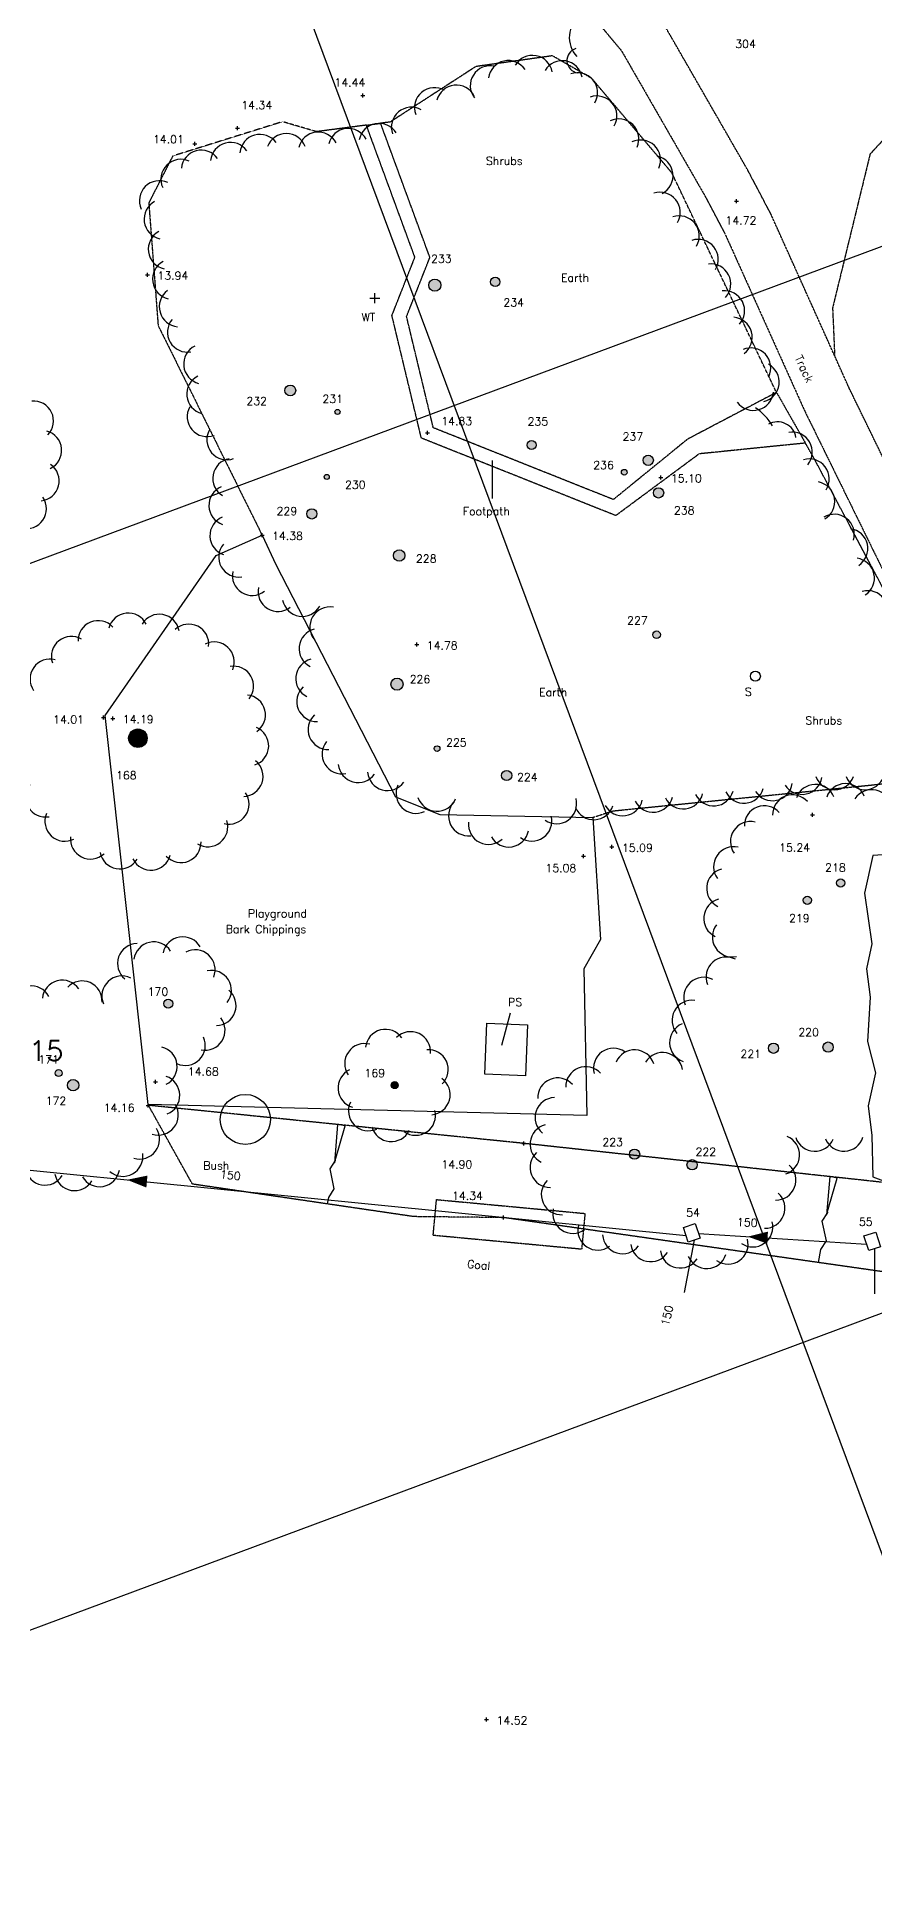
# Model space of a CAD drawing. Extents: x -4000 to 590500, y -6503 to 470250.
# Drawn here: x 384274 to 426151, y 96911 to 189400 of the extents above; entities that cross this region are included whole.
import ezdxf

# ---------------------------------------------------------------- set-up
doc = ezdxf.new("R2010")
doc.units = 0
doc.header["$LTSCALE"] = 0.0508
doc.linetypes.add('DASHED', pattern=[19.05, 12.7, -6.35])
for name, color, linetype in [('CONTROL', 1, 'CONTINUOUS'), ('DETAIL', 5, 'CONTINUOUS'), ('GRID', 253, 'CONTINUOUS'), ('LEVEL', 1, 'CONTINUOUS'), ('MH_NUMBER', 7, 'CONTINUOUS'), ('SERVICE', 1, 'CONTINUOUS'), ('STORM', 5, 'CONTINUOUS'), ('TEXT', 7, 'CONTINUOUS'), ('TEXT_SERVICE', 1, 'CONTINUOUS'), ('TREE_NUMBER', 7, 'CONTINUOUS'), ('VEGETATION', 3, 'CONTINUOUS')]:
    doc.layers.add(name, color=color, linetype=linetype)
doc.styles.add('ROMANS', font='Romans.shx')

msp = doc.modelspace()

# ---------------------------------------------------------------- hatches: boundary and pattern name
at = {"layer": 'VEGETATION', "linetype": 'Continuous'}
h = msp.add_hatch(color=256, dxfattribs=at)
edge = h.paths.add_edge_path()
edge.add_arc((396931, 171727), 271, 0, 360)
edge = h.paths.add_edge_path()
edge.add_arc((404155, 176992), 302, 0, 360)
edge = h.paths.add_edge_path()
edge.add_arc((407172, 177157), 239, 0, 360)
h = msp.add_hatch(color=256, dxfattribs=at)
edge = h.paths.add_edge_path()
edge.add_arc((399290, 170653), 127, 0, 360)
edge = h.paths.add_edge_path()
edge.add_arc((398754, 167407), 127, 0, 360)
edge = h.paths.add_edge_path()
edge.add_arc((398011, 165556), 255, 0, 360)
edge = h.paths.add_edge_path()
edge.add_arc((402377, 163475), 286, 0, 360)
edge = h.paths.add_edge_path()
edge.add_arc((408990, 169000), 223, 0, 360)
h = msp.add_hatch(color=256, dxfattribs=at)
edge = h.paths.add_edge_path()
edge.add_arc((415336, 166607), 255, 0, 360)
edge = h.paths.add_edge_path()
edge.add_arc((415238, 159517), 191, 0, 360)
edge = h.paths.add_edge_path()
edge.add_arc((414821, 168237), 255, 0, 360)
edge = h.paths.add_edge_path()
edge.add_arc((413620, 167639), 143, 0, 360)
h = msp.add_hatch(color=256, dxfattribs=at)
edge = h.paths.add_edge_path()
edge.add_arc((402265, 157047), 302, 0, 360)
edge = h.paths.add_edge_path()
edge.add_arc((404265, 153822), 143, 0, 360)
edge = h.paths.add_edge_path()
edge.add_arc((407744, 152477), 255, 0, 360)
h = msp.add_hatch(color=256, dxfattribs=at)
edge = h.paths.add_edge_path()
edge.add_arc((389315, 154344), 462, 0, 360)
h = msp.add_hatch(color=256, dxfattribs=at)
edge = h.paths.add_edge_path()
edge.add_arc((422772, 146241), 207, 0, 360)
edge = h.paths.add_edge_path()
edge.add_arc((424433, 147105), 207, 0, 360)
edge = h.paths.add_edge_path()
edge.add_arc((423807, 138902), 255, 0, 360)
edge = h.paths.add_edge_path()
edge.add_arc((421076, 138844), 255, 0, 360)
edge = h.paths.add_edge_path()
edge.add_arc((414138, 133548), 255, 0, 360)
edge = h.paths.add_edge_path()
edge.add_arc((417011, 133019), 255, 0, 360)
h = msp.add_hatch(color=256, dxfattribs=at)
edge = h.paths.add_edge_path()
edge.add_arc((374745, 136940), 63.7, 0, 360)
edge = h.paths.add_edge_path()
edge.add_arc((385354, 137601), 175, 0, 360)
edge = h.paths.add_edge_path()
edge.add_arc((386076, 136994), 286, 0, 360)
edge = h.paths.add_edge_path()
edge.add_arc((390832, 141074), 223, 0, 360)
h = msp.add_hatch(color=256, dxfattribs=at)
edge = h.paths.add_edge_path()
edge.add_arc((402152, 137000), 175, 0, 360)

# ---------------------------------------------------------------- linework, layer by layer
at = {"layer": 'DETAIL', "linetype": 'DASHED'}
for p, q in [((400734, 184993), (401446, 185087)), ((421228, 171631), (422674, 169097))]:
    msp.add_line(p, q, dxfattribs=at)
at = {"layer": 'DETAIL', "linetype": 'DASHED', "flags": 128}
for points in [[(452037, 326721), (453616, 321855), (453613, 309140), (451848, 286355), (452138, 278671), (452752, 267221), (454657, 254510), (455442, 241239), (455011, 231296), (452303, 211586), (450958, 197059), (450737, 190624), (450539, 167911), (448779, 159996), (447819, 158167), (445109, 154683), (441728, 152389), (437200, 152631), (434768, 154615), (430370, 160534), (424881, 171805), (420941, 180567), (419806, 182723), (415641, 189971), (411828, 194422), (404091, 199537), (393218, 202806), (386211, 210140), (384335, 227877)], [(381849, 227614), (383814, 209029), (391866, 200602), (403371, 197143), (410424, 192354), (413474, 188725), (417639, 181478), (418661, 179542), (422633, 170711), (428363, 159043), (432761, 153124), (435349, 147832), (439673, 143943), (440259, 134138), (441927, 129631), (443286, 124044), (441148, 103523)], [(421228, 171631), (415999, 182612), (411992, 187332), (410034, 188458), (406202, 187921), (401923, 185149), (401446, 185087)], [(449719, 178975), (444693, 182051), (438287, 183640), (432715, 186573), (428342, 186175), (425904, 183545), (424031, 175859), (424134, 173467)], [(400734, 184993), (398237, 184666), (396546, 185163), (391053, 183446), (389859, 181108), (390327, 174970), (395518, 164500)], [(412044, 150384), (413047, 150709), (426012, 152007), (430457, 152532), (428970, 157298), (423109, 168333), (422674, 169097), (417363, 168558), (413198, 165471), (403483, 169345), (402012, 175476), (403160, 178387), (400734, 184993)], [(421228, 171631), (416775, 169287), (413075, 166274), (404079, 169861), (402744, 175425), (403909, 178379), (401446, 185087)], [(428902, 33888), (431064, 44413), (430947, 60002), (431966, 80403), (432386, 103003), (433000, 126745), (407594, 130377), (403098, 130425), (392044, 132050), (389827, 136023)], [(438215, 124285), (435047, 129111), (430306, 131728), (408598, 134086), (389846, 135989)]]:
    msp.add_lwpolyline(points, dxfattribs=at)
at = {"layer": 'DETAIL', "linetype": 'Continuous', "flags": 128}
for points in [[(387683, 155477), (393234, 163479), (395518, 164500), (396204, 163035), (402195, 151408), (404410, 150522), (412044, 150384), (412439, 144282), (411599, 142812), (411757, 135483), (389827, 136023)], [(408691, 137472), (406652, 137551), (406750, 140089), (408788, 140011)]]:
    msp.add_lwpolyline(points, close=True, dxfattribs=at)
at = {"layer": 'DETAIL', "flags": 128}
for points in [[(399135, 133118), (399667, 134962), (399292, 135031)], [(423734, 130512), (424267, 132356), (423891, 132425)]]:
    msp.add_lwpolyline(points, close=True, dxfattribs=at)
for points in [[(399178, 133266), (399172, 133235), (398900, 132808), (399106, 131815), (398833, 131387), (398774, 131061)], [(423777, 130660), (423771, 130629), (423499, 130202), (423705, 129209), (423433, 128781), (423313, 128130)]]:
    msp.add_lwpolyline(points, dxfattribs=at)
at = {"layer": 'DETAIL', "linetype": 'DASHED', "flags": 128}
msp.add_lwpolyline([(411490, 128793), (404072, 129486), (404239, 131278), (411657, 130585)], close=True, dxfattribs=at)
at = {"layer": 'DETAIL', "linetype": 'Continuous'}
msp.add_circle((420173, 157444), 250, dxfattribs=at)
at = {"layer": 'GRID', "linetype": 'Continuous', "flags": 128}
for points in [[(468788, 0), (295644, 465000)], [(0, 20153), (535000, 219362)], [(89165, 0), (535000, 166009)]]:
    msp.add_lwpolyline(points, dxfattribs=at)
at = {"layer": 'LEVEL', "flags": 128}
for points in [[(400463, 186476), (400663, 186476)], [(400563, 186376), (400563, 186576)], [(392064, 184063), (392264, 184063)], [(392164, 183963), (392164, 184163)], [(394198, 184844), (394398, 184844)], [(394298, 184744), (394298, 184944)], [(419234, 181089), (419234, 181289)], [(419134, 181189), (419334, 181189)], [(389789, 177412), (389789, 177612)], [(389689, 177512), (389889, 177512)], [(403681, 169603), (403881, 169603)], [(403781, 169503), (403781, 169703)], [(415449, 167278), (415449, 167478)], [(415349, 167378), (415549, 167378)], [(395418, 164500), (395618, 164500)], [(395518, 164400), (395518, 164600)], [(403249, 158926), (403249, 159126)], [(403149, 159026), (403349, 159026)], [(387595, 155271), (387595, 155471)], [(388060, 155233), (388060, 155433)], [(387495, 155371), (387695, 155371)], [(387960, 155333), (388160, 155333)], [(422935, 150512), (423135, 150512)], [(423035, 150412), (423035, 150612)], [(413004, 148806), (413004, 149006)], [(411477, 148443), (411677, 148443)], [(411577, 148343), (411577, 148543)], [(412904, 148906), (413104, 148906)], [(390101, 137165), (390301, 137165)], [(390201, 137065), (390201, 137265)], [(389723, 135989), (389923, 135989)], [(389823, 135889), (389823, 136089)], [(408598, 133986), (408598, 134186)], [(408498, 134086), (408698, 134086)], [(407594, 130277), (407594, 130477)], [(407494, 130377), (407694, 130377)], [(406637, 105284), (406837, 105284)], [(406737, 105184), (406737, 105384)]]:
    msp.add_lwpolyline(points, dxfattribs=at)
at = {"layer": 'SERVICE'}
for p, q in [((400899, 176337), (401399, 176337)), ((401149, 176087), (401149, 176587))]:
    msp.add_line(p, q, dxfattribs=at)
at = {"layer": 'SERVICE', "linetype": 'Continuous', "flags": 128}
for points in [[(417406, 129342), (416816, 129151), (416579, 129884), (417169, 130075)], [(426428, 128916), (425838, 128726), (425601, 129458), (426191, 129649)]]:
    msp.add_lwpolyline(points, close=True, dxfattribs=at)
at = {"layer": 'STORM', "linetype": 'Continuous', "flags": 128}
for points in [[(369858, 134147), (416707, 129488)], [(417329, 129580), (425732, 129054)], [(417109, 129246), (416614, 126637)], [(426126, 128819), (426132, 126560)]]:
    msp.add_lwpolyline(points, dxfattribs=at)
at = {"layer": 'STORM', "flags": 128}
for points in [[(388771, 132266, 0, 600, 0), (389767, 132178, 600, 600, 0)], [(419787, 129426, 0, 600, 0), (420786, 129375, 600, 600, 0)]]:
    msp.add_lwpolyline(points, format="xyseb", dxfattribs=at)
at = {"layer": 'TEXT', "linetype": 'Continuous'}
for p, q in [((407021, 168235), (407021, 166330)), ((407505, 138993), (407943, 140613))]:
    msp.add_line(p, q, dxfattribs=at)
at = {"layer": 'VEGETATION', "linetype": 'Continuous', "flags": 128}
msp.add_lwpolyline([(427565, 148572), (426045, 148480), (425631, 146592), (425999, 144060), (425723, 142817), (425907, 141390), (425769, 139181), (426183, 137615), (425815, 135958), (425999, 134485), (426045, 132413), (427151, 131999)], dxfattribs=at)
at = {"layer": 'VEGETATION', "linetype": 'Continuous'}
for centre, radius in [((404155, 176992), 302), ((407172, 177157), 239), ((396931, 171727), 271), ((399290, 170653), 127), ((408990, 169000), 223), ((414821, 168237), 255), ((398754, 167407), 127), ((413620, 167639), 143), ((415336, 166607), 255), ((398011, 165556), 255), ((402377, 163475), 286), ((415238, 159517), 191), ((402265, 157047), 302), ((389315, 154344), 462), ((404265, 153822), 143), ((407744, 152477), 255), ((424433, 147105), 207), ((422772, 146241), 207), ((390832, 141074), 223), ((421076, 138844), 255), ((423807, 138902), 255), ((385354, 137601), 175), ((386076, 136994), 286), ((402152, 137000), 175), ((394685, 135282), 1250), ((414138, 133548), 255), ((417011, 133019), 255)]:
    msp.add_circle(centre, radius, dxfattribs=at)
for centre, radius, start, end in [((412268, 189382), 1395, 127.60383, 222.97487), ((411377, 188223), 621, 106.64074, 262.51274), ((406927, 186962), 1000, 77.87721, 217.14894), ((407826, 187222), 1000, 33.08103, 172.35276), ((409037, 187482), 1000, 10.24547, 149.5172), ((410527, 187216), 1000, 10.24547, 149.5172), ((404139, 185865), 1000, 60.37727, 199.649), ((405233, 185997), 1000, 26.70054, 165.97227), ((411287, 186613), 1000, 330.18678, 109.45851), ((412256, 185451), 1000, 330.18678, 109.45851), ((401366, 184084), 1000, 31.14207, 170.4138), ((402980, 184892), 1000, 60.37727, 199.649), ((413346, 184302), 1000, 336.29086, 115.56259), ((393945, 183128), 1000, 35.18203, 174.45376), ((395412, 183532), 1000, 35.8793, 175.15103), ((396737, 183571), 1000, 20.36413, 159.63587), ((398327, 183646), 1000, 27.27122, 166.54295), ((399829, 183828), 1000, 27.27122, 166.54295), ((414433, 183250), 1000, 336.29086, 115.56259), ((391464, 182285), 1000, 65.34679, 204.61852), ((392482, 182741), 1000, 35.18203, 174.45376), ((415059, 182467), 1000, 297.49342, 76.76515), ((390393, 181215), 1000, 65.34679, 204.61852), ((415417, 180637), 1000, 329.2656, 108.53734), ((390627, 180291), 1000, 118.31236, 257.58409), ((416368, 179459), 1000, 329.2656, 108.53734), ((390837, 178793), 1000, 118.31236, 257.58409), ((417318, 178282), 1000, 329.2656, 108.53734), ((391046, 177294), 1000, 118.31236, 257.58409), ((417945, 177057), 1000, 317.59435, 96.86608), ((391386, 175912), 1000, 125.79519, 265.06692), ((418637, 175711), 1000, 317.59435, 96.86608), ((391796, 174643), 1000, 140.44776, 279.71949), ((419018, 174389), 1000, 306.01539, 85.28712), ((392602, 173051), 1000, 116.22367, 255.4954), ((419945, 172855), 1000, 333.64574, 112.91747), ((420367, 172150), 1000, 283.65027, 62.922), ((392756, 171546), 1000, 116.22367, 255.4954), ((384099, 170202), 1000, 315.74304, 95.01477), ((420077, 171734), 1000, 215.87934, 355.15107), ((392779, 170419), 1000, 150.7458, 290.01753), ((418394, 168317), 3109, 31.80726, 55.02736), ((384505, 168728), 1000, 295.74304, 75.01477), ((393759, 169266), 1000, 150.7458, 290.01753), ((421279, 169224), 936, 9.74844, 118.8092), ((422017, 168649), 1000, 320.63567, 99.9074), ((384382, 167205), 1000, 275.74304, 55.01477), ((394058, 167333), 1000, 100.23346, 239.50519), ((422864, 167305), 1000, 327.2507, 106.52243), ((393863, 165981), 1000, 112.34026, 251.61199), ((423142, 166172), 1000, 299.83208, 79.10381), ((383745, 165815), 1000, 255.74304, 35.01477), ((393915, 164469), 1000, 112.34026, 251.61199), ((424116, 164540), 1000, 342.50596, 121.77769), ((424793, 163824), 1000, 302.90029, 82.17202), ((394353, 163398), 1000, 139.85492, 279.12665), ((425122, 162347), 1000, 302.90029, 82.17202), ((395035, 162481), 1000, 168.37435, 307.64608), ((396319, 161679), 1000, 168.37435, 307.64608), ((397532, 161435), 1000, 190.90744, 330.17917), ((425791, 160720), 1000, 326.63457, 105.9063), ((387328, 159222), 1000, 42.68135, 181.95308), ((388834, 159601), 1000, 26.31771, 165.58944), ((390386, 159541), 1000, 9.95407, 149.22581), ((391858, 159046), 1000, 353.59044, 132.86217), ((398910, 159906), 1000, 79.88337, 219.1551), ((385990, 158434), 1000, 59.04498, 198.31671), ((393130, 158156), 1000, 337.2268, 116.49853), ((398372, 158822), 1000, 104.02013, 243.29187), ((384928, 157300), 1000, 75.40862, 214.68035), ((398204, 157318), 1000, 104.02013, 243.29187), ((394101, 156944), 1000, 320.86317, 100.1349), ((394691, 155507), 1000, 304.49953, 83.77126), ((398252, 156179), 1000, 132.54261, 271.81434), ((398823, 154778), 1000, 132.54261, 271.81434), ((394852, 153962), 1000, 288.13589, 67.40762), ((399522, 153556), 1000, 141.34323, 280.61496), ((394571, 152435), 1000, 271.77226, 51.04399), ((400328, 153126), 1000, 185.11784, 324.38957), ((401788, 152728), 1000, 185.11784, 324.38957), ((384699, 151405), 1000, 140.86317, 280.1349), ((403216, 151586), 1000, 155.38148, 294.65321), ((418091, 151961), 1000, 205.33089, 344.60262), ((419599, 152092), 1000, 205.33089, 344.60262), ((421024, 152219), 1000, 212.33322, 351.60495), ((422504, 152533), 1000, 212.33322, 351.60495), ((423173, 151034), 1000, 21.95433, 161.22606), ((424134, 152770), 1000, 200.36413, 339.63587), ((424683, 151076), 1000, 21.95433, 161.22606), ((425647, 152770), 1000, 200.36413, 339.63587), ((425987, 150769), 1000, 7.37711, 146.64884), ((393872, 151048), 1000, 255.40862, 34.68035), ((404263, 151692), 1000, 198.16285, 337.43458), ((405839, 150465), 1000, 136.94306, 276.21479), ((410242, 151069), 1000, 235.33987, 14.6116), ((412105, 151269), 1000, 203.08878, 342.36051), ((413542, 151462), 1000, 208.48937, 347.7611), ((415065, 151641), 1000, 206.70052, 345.97225), ((416569, 151808), 1000, 206.70052, 345.97225), ((420622, 149963), 1000, 41.60295, 180.87468), ((422030, 150511), 1000, 41.60295, 180.87468), ((385669, 150193), 1000, 157.2268, 296.49853), ((392810, 149915), 1000, 239.04498, 18.31671), ((406836, 150034), 1000, 173.81296, 313.08469), ((409002, 150201), 1000, 235.33987, 14.6116), ((419927, 149175), 1000, 76.65803, 215.92976), ((386942, 149303), 1000, 173.59044, 312.86217), ((391472, 149127), 1000, 222.68135, 1.95308), ((407850, 149904), 1000, 209.82084, 349.09257), ((419088, 147918), 1000, 76.65803, 215.92976), ((388414, 148808), 1000, 189.95407, 329.22581), ((389966, 148748), 1000, 206.31771, 345.58944), ((418739, 146836), 1000, 104.86852, 244.14025), ((418594, 145332), 1000, 104.86852, 244.14025), ((391557, 143414), 1000, 29.52101, 168.79274), ((419023, 144405), 1000, 142.20709, 281.47882), ((389299, 143080), 1000, 91.38306, 230.65479), ((390110, 143160), 1000, 32.88559, 172.15732), ((392174, 142764), 1000, 338.19696, 117.46869), ((418712, 142405), 1000, 62.53131, 201.80304), ((388514, 141456), 1000, 63.49919, 202.77092), ((392989, 141736), 1000, 322.53208, 101.80381), ((383977, 140962), 1000, 27.95421, 167.22594), ((385539, 141246), 1000, 34.82603, 174.09776), ((386526, 141207), 1000, 356.74752, 136.01925), ((393222, 140978), 1000, 271.38304, 50.65477), ((417592, 141390), 1000, 62.53131, 201.80304), ((417007, 140241), 1000, 81.73907, 221.0108), ((392672, 139743), 1000, 258.74114, 38.01287), ((401686, 138790), 1000, 34.93909, 174.21082), ((402939, 138671), 1000, 354.93909, 134.21082), ((416885, 139130), 1000, 111.91325, 251.18498), ((390276, 137932), 1000, 296.95, 76.22173), ((391686, 138984), 1000, 245.34677, 24.6185), ((400649, 138076), 1000, 74.93909, 214.21082), ((403823, 137774), 1000, 314.93909, 94.21082), ((413085, 137842), 1000, 55.659, 194.93073), ((414141, 137762), 1000, 17.76317, 157.0349), ((411697, 136920), 1000, 42.15356, 181.42529), ((415540, 137629), 1000, 9.06085, 148.33258), ((390409, 136488), 1000, 292.00171, 71.27344), ((400314, 136862), 1000, 114.93909, 254.21082), ((403923, 136519), 1000, 274.93909, 54.21082), ((410294, 136359), 1000, 42.15356, 181.42529), ((390336, 135504), 1000, 251.97972, 31.25145), ((400838, 135717), 1000, 154.93909, 294.21082), ((410161, 135380), 1000, 91.91876, 231.19049), ((403193, 135493), 1000, 234.93909, 14.21082), ((389400, 134303), 1000, 253.16276, 32.43449), ((401975, 135176), 1000, 194.93909, 334.21082), ((409912, 134046), 1000, 104.35151, 243.62324), ((421383, 133508), 1000, 288.24179, 67.51352), ((423144, 134690), 1000, 198.07488, 337.34661), ((424598, 134697), 1000, 202.85221, 342.12394), ((388568, 133438), 1000, 229.08927, 8.361), ((409909, 132887), 1000, 131.74657, 271.0183), ((384674, 132999), 1000, 189.83119, 329.10293), ((386158, 132723), 1000, 189.83119, 329.10293), ((387405, 132922), 1000, 210.28449, 349.55622), ((421199, 132253), 1000, 269.10189, 48.37362), ((410475, 131521), 1000, 134.52263, 273.79436), ((420651, 130845), 1000, 269.10189, 48.37362), ((411043, 130589), 1000, 166.69009, 305.96182), ((412300, 129751), 1000, 166.69009, 305.96182), ((413539, 129571), 1000, 183.51537, 322.7871), ((420048, 129911), 1000, 235.22318, 14.49491), ((414938, 129173), 1000, 188.27649, 327.54822), ((416415, 128856), 1000, 188.27649, 327.54822), ((418809, 129048), 1000, 235.22318, 14.49491), ((417739, 128830), 1000, 203.29804, 342.56977)]:
    msp.add_arc(centre, radius, start, end, dxfattribs=at)

# ---------------------------------------------------------------- texts
at = {"layer": 'CONTROL', "style": 'ROMANS'}
msp.add_text('STN 15', height=1000, dxfattribs=at).set_placement((380705, 138216))
at = {"layer": 'LEVEL', "style": 'ROMANS'}
for s, p in [('14.44', (399140, 186929)), ('14.34', (394483, 185792)), ('14.01', (390068, 184086)), ('14.72', (418682, 180028)), ('13.94', (390292, 177268)), ('14.83', (404476, 169999)), ('15.10', (415952, 167134)), ('14.38', (396021, 164256)), ('14.78', (403753, 158783)), ('14.01', (385080, 155079)), ('14.19', (388563, 155089)), ('15.09', (413507, 148662)), ('15.24', (421362, 148677)), ('15.08', (409682, 147652)), ('14.68', (391814, 137476)), ('14.16', (387604, 135669)), ('14.90', (404485, 132835)), ('14.34', (405018, 131267)), ('14.52', (407240, 105040))]:
    msp.add_text(s, height=400, dxfattribs=at).set_placement(p)
at = {"layer": 'MH_NUMBER', "linetype": 'Continuous', "style": 'ROMANS'}
for s, p in [('54', (416718, 130427)), ('55', (425350, 129967))]:
    msp.add_text(s, height=400, dxfattribs=at).set_placement(p)
at = {"layer": 'STORM', "linetype": 'Continuous', "style": 'ROMANS'}
for rotation, p in [(353.86044, (393407, 132353)), (357.03519, (419245, 129961)), (76.56318, (415840, 124937))]:
    msp.add_text('150', height=400, rotation=rotation, dxfattribs=at).set_placement(p)
at = {"layer": 'TEXT', "linetype": 'Continuous', "style": 'ROMANS'}
for s, p in [('Shrubs', (406708, 183003)), ('Earth', (410458, 177167)), ('Footpath', (405555, 165491)), ('Earth', (409366, 156439)), ('S', (419652, 156465)), ('Shrubs', (422678, 155034)), ('Playground', (394815, 145382)), ('Bark Chippings', (393705, 144599)), ('PS', (407817, 140953)), ('Bush', (392583, 132779))]:
    msp.add_text(s, height=400, dxfattribs=at).set_placement(p)
msp.add_text('Track', height=400, rotation=295.32872, dxfattribs=at).set_placement((422129, 173364))
at = {"layer": 'TEXT', "style": 'ROMANS'}
msp.add_text('Goal', height=400, rotation=354.66273, dxfattribs=at).set_placement((405757, 127863))
at = {"layer": 'TEXT_SERVICE', "linetype": 'Continuous', "style": 'ROMANS'}
msp.add_text('WT', height=400, dxfattribs=at).set_placement((400495, 175193))
at = {"layer": 'TREE_NUMBER', "style": 'ROMANS'}
for s, p in [('304', (419169, 188850)), ('233', (403964, 178114)), ('234', (407583, 175929)), ('232', (394740, 170998)), ('231', (398536, 171107)), ('235', (408789, 169977)), ('237', (413538, 169223)), ('236', (412073, 167797)), ('230', (399667, 166812)), ('229', (396248, 165497)), ('238', (416102, 165532)), ('228', (403210, 163121)), ('227', (413765, 160031)), ('226', (402896, 157093)), ('225', (404718, 153928)), ('168', (388225, 152289)), ('224', (408261, 152196)), ('218', (423660, 147677)), ('219', (421856, 145143)), ('170', (389801, 141472)), ('220', (422319, 139446)), ('221', (419428, 138359)), ('171', (384342, 138088)), ('169', (400640, 137400)), ('172', (384707, 136017)), ('223', (412530, 133951)), ('222', (417183, 133468))]:
    msp.add_text(s, height=400, dxfattribs=at).set_placement(p)

doc.saveas('drawing.dxf')
